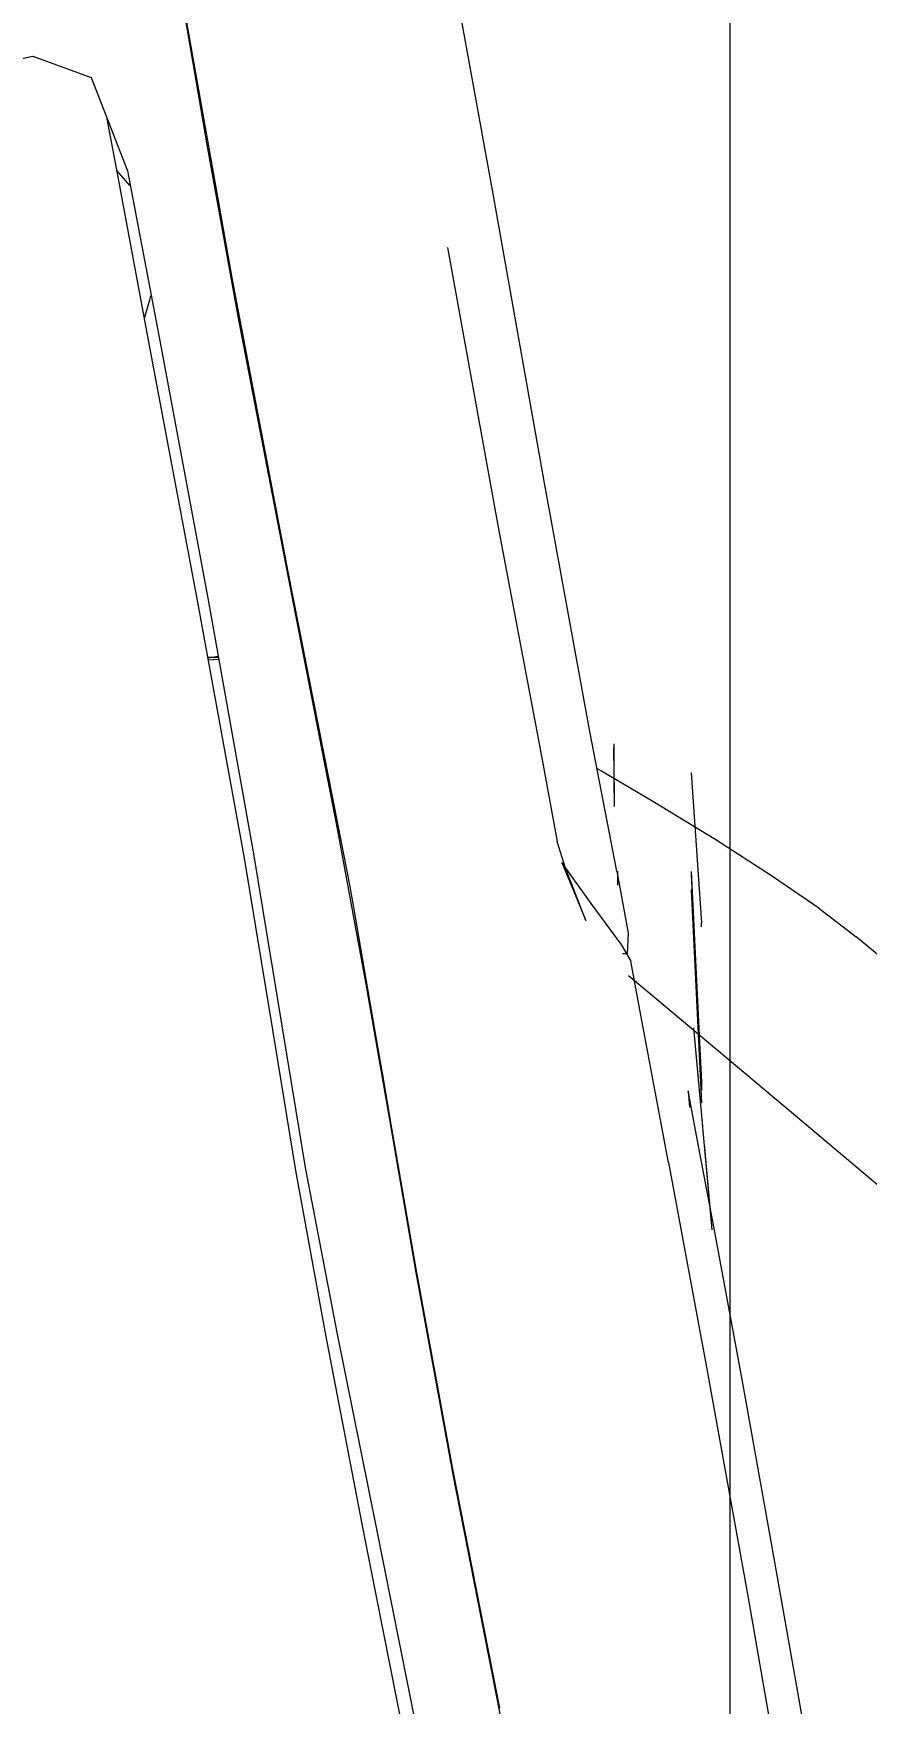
# Model space of a CAD drawing. Header units: millimetres. Extents: x -49742 to -28323, y -43447 to -3800.
# Drawn here: x -40668.6 to -40450.4, y -40662.6 to -40225.1 of the extents above; entities that cross this region are included whole.
import ezdxf

# ---------------------------------------------------------------- set-up
doc = ezdxf.new("R2010")
doc.units = ezdxf.units.MM
for name, color, linetype, lineweight in [('A-ANNO-DIMS', 211, 'Continuous', 9), ('A-ANNO-DIMS-75', 211, 'Continuous', 9), ('G-IMPT', 8, 'Continuous', 9)]:
    doc.layers.add(name, color=color, linetype=linetype, lineweight=lineweight)
doc.styles.add('@Arial Unicode MS', font='ARIALUNI.ttf', dxfattribs={"height": 150})
doc.dimstyles.new('CRT_-__Metros_-_Linha_de_chamada_3_5_mm_1', dxfattribs={"dimscale": 304.8, "dimtxt": 150.876728, "dimasz": 0.492126, "dimexe": 0.246063, "dimexo": 0.0625, "dimgap": 0.123031, "dimtad": 1, "dimlfac": 0.001, "dimrnd": 0.01, "dimzin": 0, "dimdsep": 46, "dimtxsty": '@Arial Unicode MS', "dimblk1": 'OBLIQUE', "dimblk2": 'OBLIQUE', "dimsah": 1, "dimcen": 0.09, "dimdle": 0.246063, "dimazin": 0, "dimtfac": 1, "dimtdec": 4, "dimtix": 1, "dimtmove": 0, "dimatfit": 3, "dimfxl": 1.476378, "dimfxlon": 1, "dimtvp": 1, "dimtolj": 1, "dimtzin": 0, "dimarcsym": 2})

# ---------------------------------------------------------------- blocks, each defined once
blk = doc.blocks.new('CRT_Fiat Punto - Punto_dwg-V1-PONTOS ELÉTRICOS GARAGEM')
at = {"layer": 'G-IMPT'}
for p, q in [((926.8, -44.055), (925.548, -36.997)), ((924.117, -41.551), (923.775, -41.161)), ((932.391, -43.163), (933.706, -50.452)), ((928.25, -51.664), (926.8, -44.055)), ((924.496, -45.011), (924.635, -44.526)), ((924.635, -44.526), (924.658, -44.422)), ((933.706, -50.452), (934.838, -56.418)), ((929.424, -57.643), (928.25, -51.664)), ((926.145, -53.844), (926.42, -53.844)), ((926.417, -53.825), (926.149, -53.866)), ((926.156, -53.906), (926.428, -53.891)), ((936.726, -56.099), (936.726, -56.641)), ((934.838, -56.418), (935.247, -58.64)), ((936.724, -56.536), (936.727, -56.203)), ((936.727, -56.203), (936.727, -56.76)), ((936.405, -56.813), (936.284, -56.741)), ((937.737, -57.601), (936.405, -56.813)), ((936.726, -56.641), (936.726, -57.265)), ((936.727, -56.76), (936.727, -57.383)), ((938.735, -56.85), (939.007, -60.766)), ((936.735, -57.105), (936.735, -57.728)), ((929.85, -59.814), (929.424, -57.643)), ((939.384, -58.601), (937.737, -57.601)), ((935.467, -59.339), (935.247, -58.64)), ((940.835, -59.535), (939.384, -58.601)), ((936.134, -60.26), (935.367, -59.192)), ((935.367, -59.192), (935.994, -60.702)), ((935.994, -60.702), (935.467, -59.339)), ((936.8, -59.419), (937.101, -61.032)), ((936.816, -59.415), (936.816, -59.781)), ((938.735, -59.428), (939.007, -64.936)), ((938.735, -59.506), (939.007, -64.922)), ((938.735, -59.506), (939.007, -64.936)), ((942.062, -60.384), (940.835, -59.535)), ((929.984, -60.564), (929.85, -59.814)), ((938.735, -59.9), (939.007, -65.448)), ((936.892, -61.284), (936.134, -60.26)), ((942.062, -60.384), (943.04, -61.131)), ((930.282, -62.282), (929.984, -60.564)), ((939.007, -60.865), (939.007, -60.766)), ((936.892, -61.284), (937.166, -61.757)), ((937.101, -61.032), (937.074, -61.57)), ((943.691, -61.662), (943.04, -61.131)), ((937.074, -61.57), (936.945, -61.57)), ((937.428, -63.167), (937.166, -61.757)), ((937.109, -62.131), (938.22, -63.066)), ((930.577, -63.993), (930.282, -62.282)), ((938.22, -63.066), (941.132, -65.514)), ((938.151, -67.005), (937.428, -63.167)), ((938.795, -63.499), (939.279, -68.764)), ((930.703, -64.725), (930.577, -63.993)), ((930.941, -66.108), (930.703, -64.725)), ((938.853, -66.166), (938.659, -65.142)), ((938.659, -65.142), (938.697, -65.561)), ((939.007, -64.922), (939.007, -64.936)), ((939.007, -64.936), (939.007, -65.128)), ((939.007, -65.428), (939.007, -65.448)), ((941.132, -65.514), (944.041, -67.961)), ((931.573, -69.774), (930.941, -66.108)), ((939.362, -68.867), (938.853, -66.166)), ((939.075, -66.533), (939.279, -68.764)), ((938.151, -67.005), (939.141, -72.342)), ((940.066, -72.664), (939.362, -68.867)), ((932.533, -75.04), (931.573, -69.774)), ((939.141, -72.342), (940.203, -78.253)), ((940.84, -76.977), (940.066, -72.664)), ((933.753, -81.227), (932.533, -75.04)), ((941.518, -80.807), (940.84, -76.977)), ((940.203, -78.253), (941.122, -83.477)), ((941.934, -83.154), (941.518, -80.807))]:
    blk.add_line(p, q, dxfattribs=at)
at = {"layer": 'G-IMPT', "flags": 128}
for points in [[(936.8, -59.419), (936.099, -55.779), (934.905, -49.252), (933.576, -41.764), (932.447, -35.543), (931.614, -30.866), (931.142, -28.38), (930.778, -26.115)], [(935.924, -92.667), (935.566, -90.25), (934.881, -86.881), (933.753, -81.327), (932.533, -75.14), (931.573, -69.874), (930.834, -65.591), (930.271, -62.357), (929.529, -58.354), (928.25, -51.764), (926.945, -45.003), (926.125, -40.489), (925.548, -37.097), (924.97, -33.706), (924.942, -33.451)], [(872.772, -52.909), (877.853, -52.7), (877.713, -47.898), (877.621, -44.398), (883.738, -43.984), (890.164, -43.404), (896.048, -42.703), (901.598, -41.898), (907.024, -41.003), (911.971, -40.111), (916.086, -39.312), (919.31, -38.652), (921.587, -38.178), (923.104, -38.736), (924.052, -41.172), (924.906, -45.641)], [(934.205, -98.71), (934.032, -97.261), (933.697, -94.586), (933.246, -91.981), (932.533, -88.387), (931.414, -82.746), (930.204, -76.602), (929.218, -71.498), (928.437, -67.219), (927.842, -63.547), (927.101, -59.077), (925.882, -52.403), (924.629, -45.723), (923.789, -41.234), (923.523, -39.811)], [(924.906, -45.641), (926.143, -52.3), (927.339, -58.963), (928.073, -63.444), (928.684, -67.138), (929.509, -71.44), (930.542, -76.564), (931.776, -82.728), (932.906, -88.384), (933.626, -91.99), (934.083, -94.582), (934.425, -97.196), (934.097, -99.455), (932.813, -100.718)]]:
    blk.add_lwpolyline(points, dxfattribs=at)
blk = doc.blocks.new('CRT_Fiat Punto - Fiat punto 2-V2-PONTOS ELÉTRICOS GARAGEM')
at = {"xscale": 10.05298727948713, "yscale": 10.05298727948713, "zscale": 10.05298727948713}
blk.add_blockref('CRT_Fiat Punto - Punto_dwg-V1-PONTOS ELÉTRICOS GARAGEM', (-8728.86, 102.37), dxfattribs=at)
blk = doc.blocks.new('DIMBLOCK5-PONTOS ELÉTRICOS GARAGEM')
at = {"layer": 'A-ANNO-DIMS-75', "lineweight": 18, "transparency": 16777216}
for p, q in [((-40486.23, -37469.65), (-40561.23, -37394.65)), ((-40486.23, -37469.65), (-40411.23, -37544.65)), ((-40486.23, -42269.65), (-40561.23, -42194.65)), ((-40486.23, -42269.65), (-40411.23, -42344.65))]:
    blk.add_line(p, q, dxfattribs=at)
at = {"layer": 'A-ANNO-DIMS-75', "transparency": 16777216}
for p, q in [((-40036.23, -37469.65), (-40561.23, -37469.65)), ((-40486.23, -37469.65), (-40486.23, -42269.65)), ((-40486.23, -37469.65), (-40036.23, -37469.65)), ((-40036.23, -42269.65), (-40561.23, -42269.65)), ((-40486.23, -42269.65), (-40036.23, -42269.65))]:
    blk.add_line(p, q, dxfattribs=at)
at = {"layer": 'A-ANNO-DIMS-75', "color": 0, "transparency": 16777216, "insert": (-40718.43, -40072.57), "char_height": 150, "width": 487.0121, "attachment_point": 1, "rotation": 90, "line_spacing_factor": 1.117605, "style": '@Arial Unicode MS'}
blk.add_mtext('4,80', dxfattribs=at)
blk = doc.blocks.new('_Oblique')
at = {"color": 0, "linetype": 'ByBlock', "lineweight": -2}
blk.add_line((-0.5, -0.5), (0.5, 0.5), dxfattribs=at)

msp = doc.modelspace()

# ---------------------------------------------------------------- block references
at = {"layer": 'G-IMPT'}
msp.add_blockref('CRT_Fiat Punto - Fiat punto 2-V2-PONTOS ELÉTRICOS GARAGEM', (-41204.62, -39949.651), dxfattribs=at)

# ---------------------------------------------------------------- dimensions: what is measured, and where the dimension line sits
at = {"layer": 'A-ANNO-DIMS'}
dim = msp.add_linear_dim(base=(-40486.229, -42269.651), p1=(-40036.229, -37469.651), p2=(-40036.229, -42269.651), angle=90, dimstyle='CRT_-__Metros_-_Linha_de_chamada_3_5_mm_1', override={"dimpost": '<>', "dimfxl": 4800}, dxfattribs=at)
dim.commit()
dim.dimension.update_dxf_attribs({"geometry": 'DIMBLOCK5-PONTOS ELÉTRICOS GARAGEM', "text_midpoint": (-40600.367, -39869.651)})

doc.saveas('drawing.dxf')
